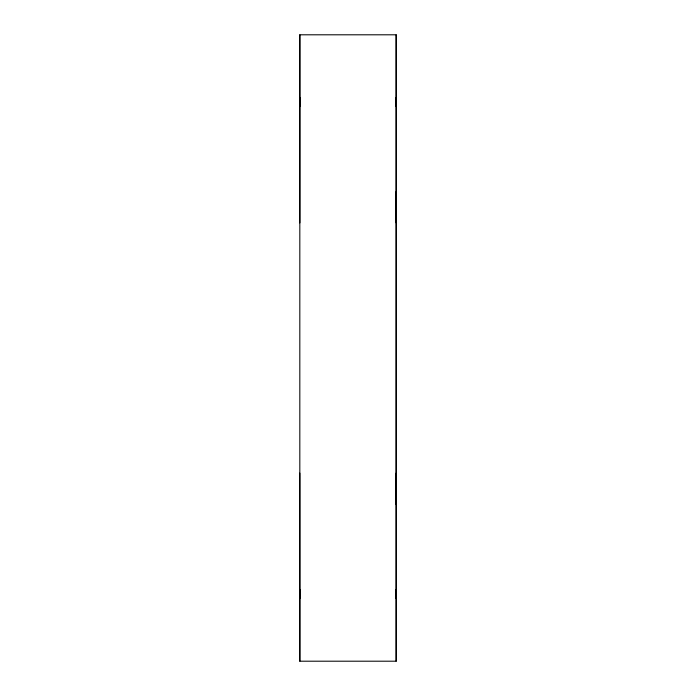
<?xml version="1.0" encoding="UTF-8"?>
<svg xmlns="http://www.w3.org/2000/svg" width="696" height="696" viewBox="0 0 696 696"><rect width="100%" height="100%" fill="white"/><g stroke="black" fill="none" stroke-linecap="round" stroke-linejoin="round"><path stroke-width="1.04" d="M396.172 504.6L396.181 34.8L299.819 34.8L299.828 222.903M396.198 191.4L396.181 661.2L299.819 661.2L299.802 473.097M396.181 34.8L396.198 222.903M396.181 661.2L396.172 473.097M299.819 34.8L299.819 661.2M396.189 106.34L396.181 97.814L396.189 106.34M396.181 598.186L396.181 589.669L396.181 598.186M299.819 106.331L299.819 97.814L299.819 106.331M299.819 598.186L299.811 589.66L299.819 598.186"/></g></svg>
